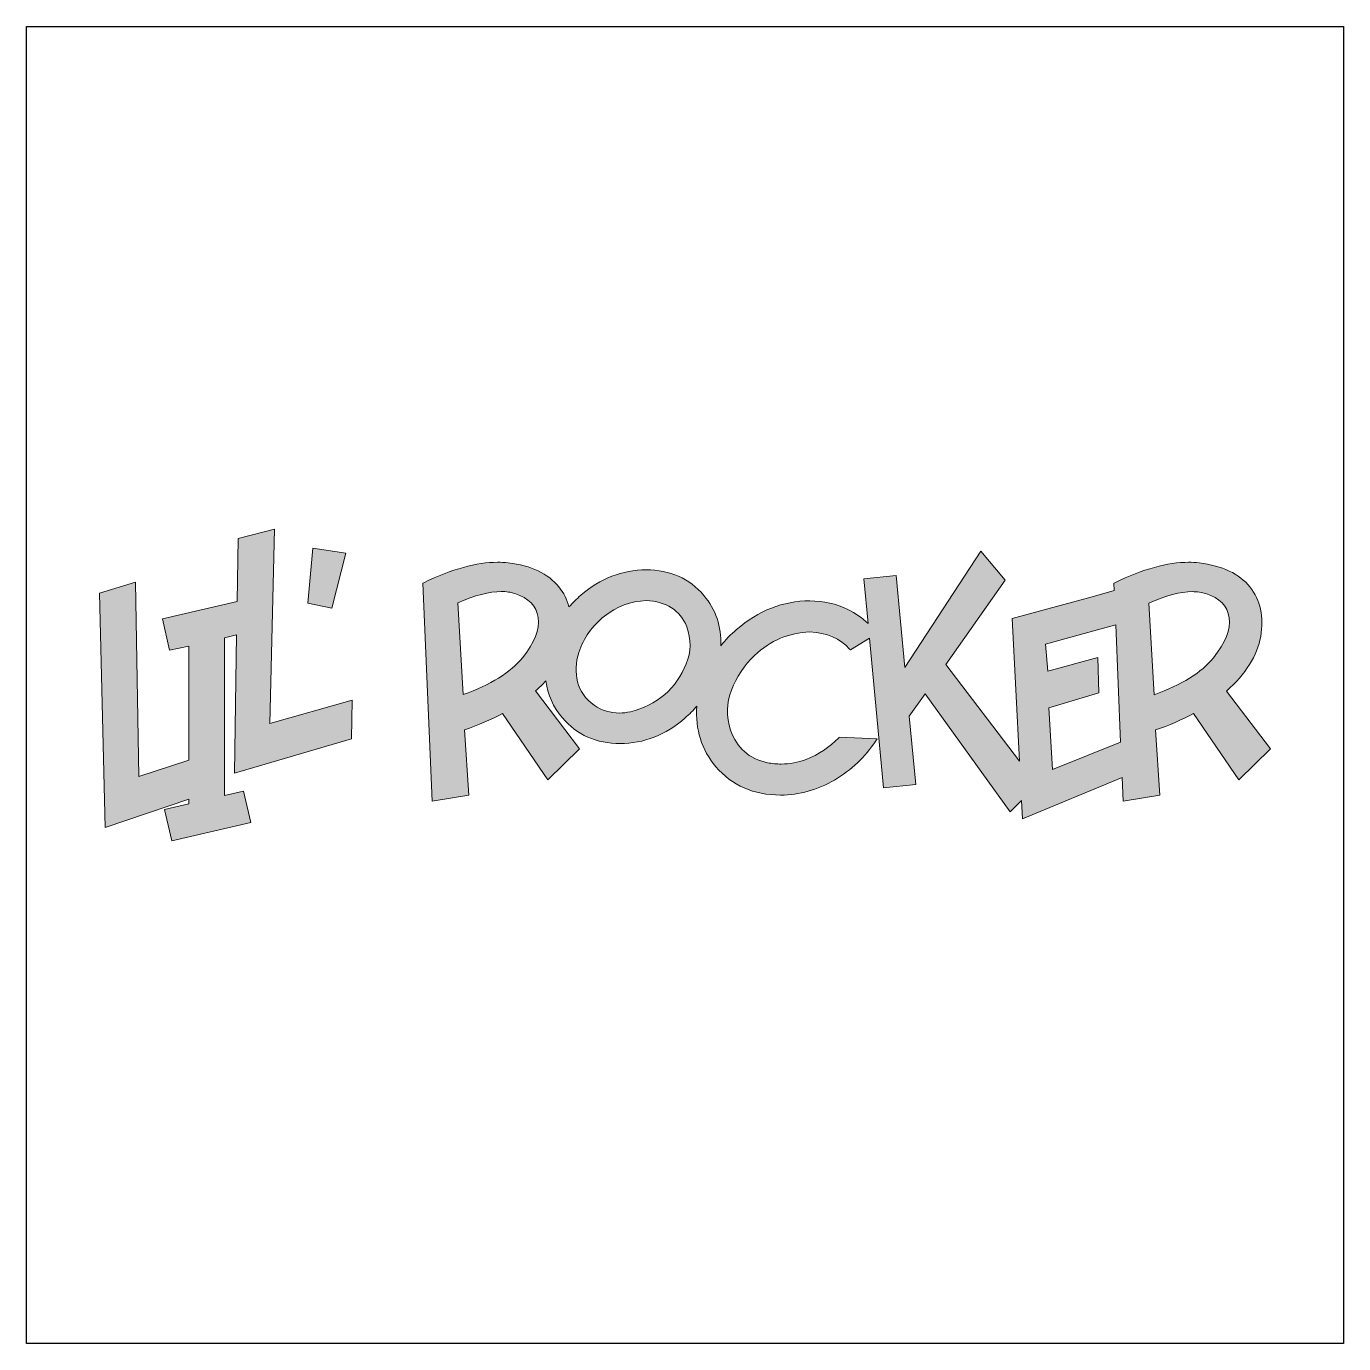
# Model space of a CAD drawing. Header units: inches. Extents: x 0 to 114, y 0 to 114.
import ezdxf

# ---------------------------------------------------------------- set-up
doc = ezdxf.new("R2010")
doc.units = ezdxf.units.IN
doc.header["$MEASUREMENT"] = 0
doc.layers.add('Image Background', color=7, linetype='Continuous')
doc.layers.add('Layer 1', color=7, linetype='Continuous')
picture_1 = doc.add_image_def('image1.png', size_in_pixel=(1350, 1350))

msp = doc.modelspace()

# ---------------------------------------------------------------- hatches: boundary and pattern name
at = {"layer": 'Layer 1', "true_color": 0x34abc6}
h = msp.add_hatch(color=143, dxfattribs=at)
h.dxf.hatch_style = 2
h.paths.add_polyline_path([(21.53, 70.67), (18.37, 69.86), (18.28, 64.39), (11.8, 62.89), (12.43, 60.17), (14.09, 60.53), (14.09, 50.62), (9.77, 49.21), (9.48, 66.06), (6.35, 65.13), (6.85, 44.78), (14.09, 47.23), (14.09, 46.84), (12, 46.35), (12.63, 43.63), (19.48, 45.22), (18.85, 47.94), (17.19, 47.55), (17.19, 61.24), (18.24, 61.49), (18.05, 49.51), (28.2, 52.49), (28.28, 55.83), (21.14, 53.82)])
h = msp.add_hatch(color=143, dxfattribs=at)
h.dxf.hatch_style = 2
h.paths.add_polyline_path([(27.73, 68.58), (24.87, 69.01), (24.42, 64.24), (26.5, 63.81)])
h = msp.add_hatch(color=143, dxfattribs=at)
h.dxf.hatch_style = 2
edge = h.paths.add_edge_path()
edge.add_spline(control_points=[(104.13, 56.62), (105.81, 58.1), (106.81, 59.7), (107.1, 61.36), (107.4, 63.06), (107.08, 64.51), (106.17, 65.66), (105.25, 66.8), (103.77, 67.5), (101.76, 67.74), (101.47, 67.78), (101.16, 67.8), (100.85, 67.8), (99.04, 67.8), (96.88, 67.2), (94.44, 66.02), (94.44, 66.02), (94.36, 65.98), (94.36, 65.98), (94.36, 65.98), (94.39, 65.35), (94.39, 65.35), (94.39, 65.35), (92.48, 64.8), (92.48, 64.8), (92.48, 64.8), (85.54, 62.93), (85.54, 62.93), (85.54, 62.93), (86.18, 50.54), (86.18, 50.54), (86.18, 50.54), (79.78, 58.94), (79.78, 58.94), (79.78, 58.94), (84.94, 66.25), (84.94, 66.25), (84.94, 66.25), (82.83, 68.76), (82.83, 68.76), (82.83, 68.76), (76.23, 58.67), (76.23, 58.67), (76.23, 58.67), (75.46, 66.64), (75.46, 66.64), (75.46, 66.64), (72.68, 66.36), (72.68, 66.36), (72.68, 66.36), (73.04, 62.49), (73.04, 62.49), (72.53, 62.96), (71.94, 63.37), (71.28, 63.7), (70.3, 64.2), (69.19, 64.45), (67.98, 64.45), (65.66, 64.45), (63.52, 63.61), (61.63, 61.97), (61.12, 61.53), (60.66, 61.06), (60.26, 60.56), (60.32, 62.23), (59.83, 63.69), (58.78, 64.93), (57.53, 66.39), (55.85, 67.14), (53.78, 67.14), (51.72, 67.14), (49.81, 66.4), (48.12, 64.94), (47.74, 64.62), (47.4, 64.28), (47.08, 63.92), (46.92, 64.56), (46.62, 65.14), (46.21, 65.66), (45.29, 66.81), (43.81, 67.51), (41.8, 67.75), (41.51, 67.78), (41.2, 67.8), (40.89, 67.8), (39.08, 67.8), (36.92, 67.2), (34.48, 66.02), (34.48, 66.02), (34.41, 65.98), (34.41, 65.98), (34.41, 65.98), (35.21, 47.06), (35.21, 47.06), (35.21, 47.06), (38.39, 47.59), (38.39, 47.59), (38.39, 47.59), (38.02, 53.27), (38.02, 53.27), (39.19, 53.65), (40.3, 54.13), (41.32, 54.69), (41.32, 54.69), (45.25, 48.91), (45.25, 48.91), (45.25, 48.91), (47.99, 51.62), (47.99, 51.62), (47.99, 51.62), (44.18, 56.63), (44.18, 56.63), (44.5, 56.91), (44.8, 57.21), (45.07, 57.5), (45.24, 56.31), (45.72, 55.24), (46.52, 54.3), (47.76, 52.82), (49.45, 52.07), (51.52, 52.07), (53.58, 52.07), (55.47, 52.81), (57.15, 54.28), (57.52, 54.61), (57.87, 54.96), (58.18, 55.32), (58.03, 53.29), (58.59, 51.53), (59.83, 50.06), (61.22, 48.43), (63.1, 47.6), (65.44, 47.6), (67.07, 47.6), (68.65, 48.04), (70.12, 48.9), (71.58, 49.77), (72.79, 50.91), (73.7, 52.3), (73.7, 52.3), (73.83, 52.49), (73.83, 52.49), (73.83, 52.49), (70.54, 52.61), (70.54, 52.61), (70.54, 52.61), (70.5, 52.57), (70.5, 52.57), (69.68, 51.74), (68.73, 51.11), (67.65, 50.69), (66.96, 50.42), (66.23, 50.29), (65.5, 50.29), (65.11, 50.29), (64.7, 50.33), (64.3, 50.4), (62.71, 50.75), (61.64, 51.7), (61.11, 53.23), (60.73, 54.42), (60.75, 55.59), (61.18, 56.71), (61.62, 57.84), (62.29, 58.85), (63.17, 59.72), (64.58, 61.01), (66.2, 61.7), (67.98, 61.75), (69.46, 61.68), (70.62, 61.18), (71.43, 60.27), (71.43, 60.27), (71.5, 60.19), (71.5, 60.19), (71.5, 60.19), (73.16, 61.21), (73.16, 61.21), (73.16, 61.21), (74.38, 48.23), (74.38, 48.23), (74.38, 48.23), (77.18, 48.52), (77.18, 48.52), (77.18, 48.52), (76.61, 54.46), (76.61, 54.46), (76.61, 54.46), (77.98, 56.37), (77.98, 56.37), (77.98, 56.37), (85.35, 46.14), (85.35, 46.14), (85.35, 46.14), (86.35, 47.14), (86.35, 47.14), (86.35, 47.14), (86.43, 45.54), (86.43, 45.54), (86.43, 45.54), (95.08, 49.11), (95.08, 49.11), (95.08, 49.11), (95.17, 47.06), (95.17, 47.06), (95.17, 47.06), (98.34, 47.58), (98.34, 47.58), (98.34, 47.58), (97.97, 53.26), (97.97, 53.26), (99.15, 53.64), (100.26, 54.12), (101.28, 54.69), (101.28, 54.69), (105.21, 48.91), (105.21, 48.91), (105.21, 48.91), (107.95, 51.62), (107.95, 51.62), (107.95, 51.62), (104.13, 56.62), (104.13, 56.62)], knot_values=[0, 0, 0, 0, 1, 1, 1, 2, 2, 2, 3, 3, 3, 4, 4, 4, 5, 5, 5, 6, 6, 6, 7, 7, 7, 8, 8, 8, 9, 9, 9, 10, 10, 10, 11, 11, 11, 12, 12, 12, 13, 13, 13, 14, 14, 14, 15, 15, 15, 16, 16, 16, 17, 17, 17, 18, 18, 18, 19, 19, 19, 20, 20, 20, 21, 21, 21, 22, 22, 22, 23, 23, 23, 24, 24, 24, 25, 25, 25, 26, 26, 26, 27, 27, 27, 28, 28, 28, 29, 29, 29, 30, 30, 30, 31, 31, 31, 32, 32, 32, 33, 33, 33, 34, 34, 34, 35, 35, 35, 36, 36, 36, 37, 37, 37, 38, 38, 38, 39, 39, 39, 40, 40, 40, 41, 41, 41, 42, 42, 42, 43, 43, 43, 44, 44, 44, 45, 45, 45, 46, 46, 46, 47, 47, 47, 48, 48, 48, 49, 49, 49, 50, 50, 50, 51, 51, 51, 52, 52, 52, 53, 53, 53, 54, 54, 54, 55, 55, 55, 56, 56, 56, 57, 57, 57, 58, 58, 58, 59, 59, 59, 60, 60, 60, 61, 61, 61, 62, 62, 62, 63, 63, 63, 64, 64, 64, 65, 65, 65, 66, 66, 66, 67, 67, 67, 68, 68, 68, 69, 69, 69, 70, 70, 70, 71, 71, 71, 72, 72, 72, 73, 73, 73, 74, 74, 74, 74], degree=3, periodic=1)
edge = h.paths.add_edge_path()
edge.add_spline(control_points=[(43.05, 59.52), (42.02, 58.24), (40.28, 57.16), (37.89, 56.32), (37.89, 56.32), (37.45, 64.27), (37.45, 64.27), (38.91, 64.93), (40.18, 65.26), (41.21, 65.26), (41.64, 65.26), (42.03, 65.2), (42.39, 65.09), (43.6, 64.69), (44.26, 64.01), (44.41, 63), (44.55, 61.98), (44.09, 60.81), (43.05, 59.52)], knot_values=[0, 0, 0, 0, 1, 1, 1, 2, 2, 2, 3, 3, 3, 4, 4, 4, 5, 5, 5, 6, 6, 6, 6], degree=3, periodic=1)
edge = h.paths.add_edge_path()
edge.add_spline(control_points=[(57.26, 58.99), (56.83, 57.94), (56.2, 57.04), (55.4, 56.32), (54.53, 55.6), (53.52, 55.1), (52.41, 54.83), (52.08, 54.75), (51.76, 54.72), (51.45, 54.72), (50.69, 54.72), (49.96, 54.94), (49.27, 55.39), (48.51, 55.94), (48.02, 56.62), (47.83, 57.43), (47.64, 58.24), (47.67, 59.1), (47.93, 59.97), (48.35, 61.23), (49.11, 62.29), (50.17, 63.13), (51.22, 63.96), (52.44, 64.42), (53.78, 64.47), (55.55, 64.4), (56.71, 63.65), (57.31, 62.21), (57.69, 61.11), (57.68, 60.03), (57.26, 58.99)], knot_values=[0, 0, 0, 0, 1, 1, 1, 2, 2, 2, 3, 3, 3, 4, 4, 4, 5, 5, 5, 6, 6, 6, 7, 7, 7, 8, 8, 8, 9, 9, 9, 10, 10, 10, 10], degree=3, periodic=1)
h.paths.add_polyline_path([(89.05, 49.83), (88.73, 55.18), (93.06, 56.48), (92.96, 59.55), (88.62, 58.36), (88.42, 60.7), (92.93, 61.94), (94.52, 62.36), (94.95, 52.19)])
edge = h.paths.add_edge_path()
edge.add_spline(control_points=[(97.85, 56.31), (97.85, 56.31), (97.41, 64.26), (97.41, 64.26), (98.87, 64.92), (100.14, 65.25), (101.17, 65.25), (101.59, 65.25), (101.99, 65.2), (102.34, 65.08), (103.56, 64.69), (104.22, 64.01), (104.36, 62.99), (104.51, 61.98), (104.05, 60.81), (103, 59.51), (101.97, 58.23), (100.24, 57.16), (97.85, 56.31)], knot_values=[0, 0, 0, 0, 1, 1, 1, 2, 2, 2, 3, 3, 3, 4, 4, 4, 5, 5, 5, 6, 6, 6, 6], degree=3, periodic=1)

# ---------------------------------------------------------------- linework, layer by layer
at = {"layer": 'Layer 1', "lineweight": 0}
for points in [[(21.53, 70.67), (18.37, 69.86), (18.28, 64.39), (11.8, 62.89), (12.43, 60.17), (14.09, 60.53), (14.09, 50.62), (9.77, 49.21), (9.48, 66.06), (6.35, 65.13), (6.85, 44.78), (14.09, 47.23), (14.09, 46.84), (12, 46.35), (12.63, 43.63), (19.48, 45.22), (18.85, 47.94), (17.19, 47.55), (17.19, 61.24), (18.24, 61.49), (18.05, 49.51), (28.2, 52.49), (28.28, 55.83), (21.14, 53.82), (21.53, 70.67)], [(27.73, 68.58), (24.87, 69.01), (24.42, 64.24), (26.5, 63.81), (27.73, 68.58)], [(89.05, 49.83), (88.73, 55.18), (93.06, 56.48), (92.96, 59.55), (88.62, 58.36), (88.42, 60.7), (92.93, 61.94), (94.52, 62.36), (94.95, 52.19), (89.05, 49.83)]]:
    msp.add_lwpolyline(points, dxfattribs=at)
for points, knots in [([(104.13, 56.62), (105.81, 58.1), (106.81, 59.7), (107.1, 61.36), (107.4, 63.06), (107.08, 64.51), (106.17, 65.66), (105.25, 66.8), (103.77, 67.5), (101.76, 67.74), (101.47, 67.78), (101.16, 67.8), (100.85, 67.8), (99.04, 67.8), (96.88, 67.2), (94.44, 66.02), (94.44, 66.02), (94.36, 65.98), (94.36, 65.98), (94.36, 65.98), (94.39, 65.35), (94.39, 65.35), (94.39, 65.35), (92.48, 64.8), (92.48, 64.8), (92.48, 64.8), (85.54, 62.93), (85.54, 62.93), (85.54, 62.93), (86.18, 50.54), (86.18, 50.54), (86.18, 50.54), (79.78, 58.94), (79.78, 58.94), (79.78, 58.94), (84.94, 66.25), (84.94, 66.25), (84.94, 66.25), (82.83, 68.76), (82.83, 68.76), (82.83, 68.76), (76.23, 58.67), (76.23, 58.67), (76.23, 58.67), (75.46, 66.64), (75.46, 66.64), (75.46, 66.64), (72.68, 66.36), (72.68, 66.36), (72.68, 66.36), (73.04, 62.49), (73.04, 62.49), (72.53, 62.96), (71.94, 63.37), (71.28, 63.7), (70.3, 64.2), (69.19, 64.45), (67.98, 64.45), (65.66, 64.45), (63.52, 63.61), (61.63, 61.97), (61.12, 61.53), (60.66, 61.06), (60.26, 60.56), (60.32, 62.23), (59.83, 63.69), (58.78, 64.93), (57.53, 66.39), (55.85, 67.14), (53.78, 67.14), (51.72, 67.14), (49.81, 66.4), (48.12, 64.94), (47.74, 64.62), (47.4, 64.28), (47.08, 63.92), (46.92, 64.56), (46.62, 65.14), (46.21, 65.66), (45.29, 66.81), (43.81, 67.51), (41.8, 67.75), (41.51, 67.78), (41.2, 67.8), (40.89, 67.8), (39.08, 67.8), (36.92, 67.2), (34.48, 66.02), (34.48, 66.02), (34.41, 65.98), (34.41, 65.98), (34.41, 65.98), (35.21, 47.06), (35.21, 47.06), (35.21, 47.06), (38.39, 47.59), (38.39, 47.59), (38.39, 47.59), (38.02, 53.27), (38.02, 53.27), (39.19, 53.65), (40.3, 54.13), (41.32, 54.69), (41.32, 54.69), (45.25, 48.91), (45.25, 48.91), (45.25, 48.91), (47.99, 51.62), (47.99, 51.62), (47.99, 51.62), (44.18, 56.63), (44.18, 56.63), (44.5, 56.91), (44.8, 57.21), (45.07, 57.5), (45.24, 56.31), (45.72, 55.24), (46.52, 54.3), (47.76, 52.82), (49.45, 52.07), (51.52, 52.07), (53.58, 52.07), (55.47, 52.81), (57.15, 54.28), (57.52, 54.61), (57.87, 54.96), (58.18, 55.32), (58.03, 53.29), (58.59, 51.53), (59.83, 50.06), (61.22, 48.43), (63.1, 47.6), (65.44, 47.6), (67.07, 47.6), (68.65, 48.04), (70.12, 48.9), (71.58, 49.77), (72.79, 50.91), (73.7, 52.3), (73.7, 52.3), (73.83, 52.49), (73.83, 52.49), (73.83, 52.49), (70.54, 52.61), (70.54, 52.61), (70.54, 52.61), (70.5, 52.57), (70.5, 52.57), (69.68, 51.74), (68.73, 51.11), (67.65, 50.69), (66.96, 50.42), (66.23, 50.29), (65.5, 50.29), (65.11, 50.29), (64.7, 50.33), (64.3, 50.4), (62.71, 50.75), (61.64, 51.7), (61.11, 53.23), (60.73, 54.42), (60.75, 55.59), (61.18, 56.71), (61.62, 57.84), (62.29, 58.85), (63.17, 59.72), (64.58, 61.01), (66.2, 61.7), (67.98, 61.75), (69.46, 61.68), (70.62, 61.18), (71.43, 60.27), (71.43, 60.27), (71.5, 60.19), (71.5, 60.19), (71.5, 60.19), (73.16, 61.21), (73.16, 61.21), (73.16, 61.21), (74.38, 48.23), (74.38, 48.23), (74.38, 48.23), (77.18, 48.52), (77.18, 48.52), (77.18, 48.52), (76.61, 54.46), (76.61, 54.46), (76.61, 54.46), (77.98, 56.37), (77.98, 56.37), (77.98, 56.37), (85.35, 46.14), (85.35, 46.14), (85.35, 46.14), (86.35, 47.14), (86.35, 47.14), (86.35, 47.14), (86.43, 45.54), (86.43, 45.54), (86.43, 45.54), (95.08, 49.11), (95.08, 49.11), (95.08, 49.11), (95.17, 47.06), (95.17, 47.06), (95.17, 47.06), (98.34, 47.58), (98.34, 47.58), (98.34, 47.58), (97.97, 53.26), (97.97, 53.26), (99.15, 53.64), (100.26, 54.12), (101.28, 54.69), (101.28, 54.69), (105.21, 48.91), (105.21, 48.91), (105.21, 48.91), (107.95, 51.62), (107.95, 51.62), (107.95, 51.62), (104.13, 56.62), (104.13, 56.62)], [0, 0, 0, 0, 1, 1, 1, 2, 2, 2, 3, 3, 3, 4, 4, 4, 5, 5, 5, 6, 6, 6, 7, 7, 7, 8, 8, 8, 9, 9, 9, 10, 10, 10, 11, 11, 11, 12, 12, 12, 13, 13, 13, 14, 14, 14, 15, 15, 15, 16, 16, 16, 17, 17, 17, 18, 18, 18, 19, 19, 19, 20, 20, 20, 21, 21, 21, 22, 22, 22, 23, 23, 23, 24, 24, 24, 25, 25, 25, 26, 26, 26, 27, 27, 27, 28, 28, 28, 29, 29, 29, 30, 30, 30, 31, 31, 31, 32, 32, 32, 33, 33, 33, 34, 34, 34, 35, 35, 35, 36, 36, 36, 37, 37, 37, 38, 38, 38, 39, 39, 39, 40, 40, 40, 41, 41, 41, 42, 42, 42, 43, 43, 43, 44, 44, 44, 45, 45, 45, 46, 46, 46, 47, 47, 47, 48, 48, 48, 49, 49, 49, 50, 50, 50, 51, 51, 51, 52, 52, 52, 53, 53, 53, 54, 54, 54, 55, 55, 55, 56, 56, 56, 57, 57, 57, 58, 58, 58, 59, 59, 59, 60, 60, 60, 61, 61, 61, 62, 62, 62, 63, 63, 63, 64, 64, 64, 65, 65, 65, 66, 66, 66, 67, 67, 67, 68, 68, 68, 69, 69, 69, 70, 70, 70, 71, 71, 71, 72, 72, 72, 73, 73, 73, 74, 74, 74, 74]), ([(43.05, 59.52), (42.02, 58.24), (40.28, 57.16), (37.89, 56.32), (37.89, 56.32), (37.45, 64.27), (37.45, 64.27), (38.91, 64.93), (40.18, 65.26), (41.21, 65.26), (41.64, 65.26), (42.03, 65.2), (42.39, 65.09), (43.6, 64.69), (44.26, 64.01), (44.41, 63), (44.55, 61.98), (44.09, 60.81), (43.05, 59.52)], [0, 0, 0, 0, 1, 1, 1, 2, 2, 2, 3, 3, 3, 4, 4, 4, 5, 5, 5, 6, 6, 6, 6]), ([(97.85, 56.31), (97.85, 56.31), (97.41, 64.26), (97.41, 64.26), (98.87, 64.92), (100.14, 65.25), (101.17, 65.25), (101.59, 65.25), (101.99, 65.2), (102.34, 65.08), (103.56, 64.69), (104.22, 64.01), (104.36, 62.99), (104.51, 61.98), (104.05, 60.81), (103, 59.51), (101.97, 58.23), (100.24, 57.16), (97.85, 56.31)], [0, 0, 0, 0, 1, 1, 1, 2, 2, 2, 3, 3, 3, 4, 4, 4, 5, 5, 5, 6, 6, 6, 6]), ([(57.26, 58.99), (56.83, 57.94), (56.2, 57.04), (55.4, 56.32), (54.53, 55.6), (53.52, 55.1), (52.41, 54.83), (52.08, 54.75), (51.76, 54.72), (51.45, 54.72), (50.69, 54.72), (49.96, 54.94), (49.27, 55.39), (48.51, 55.94), (48.02, 56.62), (47.83, 57.43), (47.64, 58.24), (47.67, 59.1), (47.93, 59.97), (48.35, 61.23), (49.11, 62.29), (50.17, 63.13), (51.22, 63.96), (52.44, 64.42), (53.78, 64.47), (55.55, 64.4), (56.71, 63.65), (57.31, 62.21), (57.69, 61.11), (57.68, 60.03), (57.26, 58.99)], [0, 0, 0, 0, 1, 1, 1, 2, 2, 2, 3, 3, 3, 4, 4, 4, 5, 5, 5, 6, 6, 6, 7, 7, 7, 8, 8, 8, 9, 9, 9, 10, 10, 10, 10])]:
    msp.add_open_spline(points, degree=3, knots=knots, dxfattribs=at)

# ---------------------------------------------------------------- pictures from other files: only their frames are drawn
at = {"layer": 'Image Background'}
image = msp.add_image(picture_1, insert=(0, 0), size_in_units=(114.3, 114.3), dxfattribs=at)

doc.saveas('drawing.dxf')
